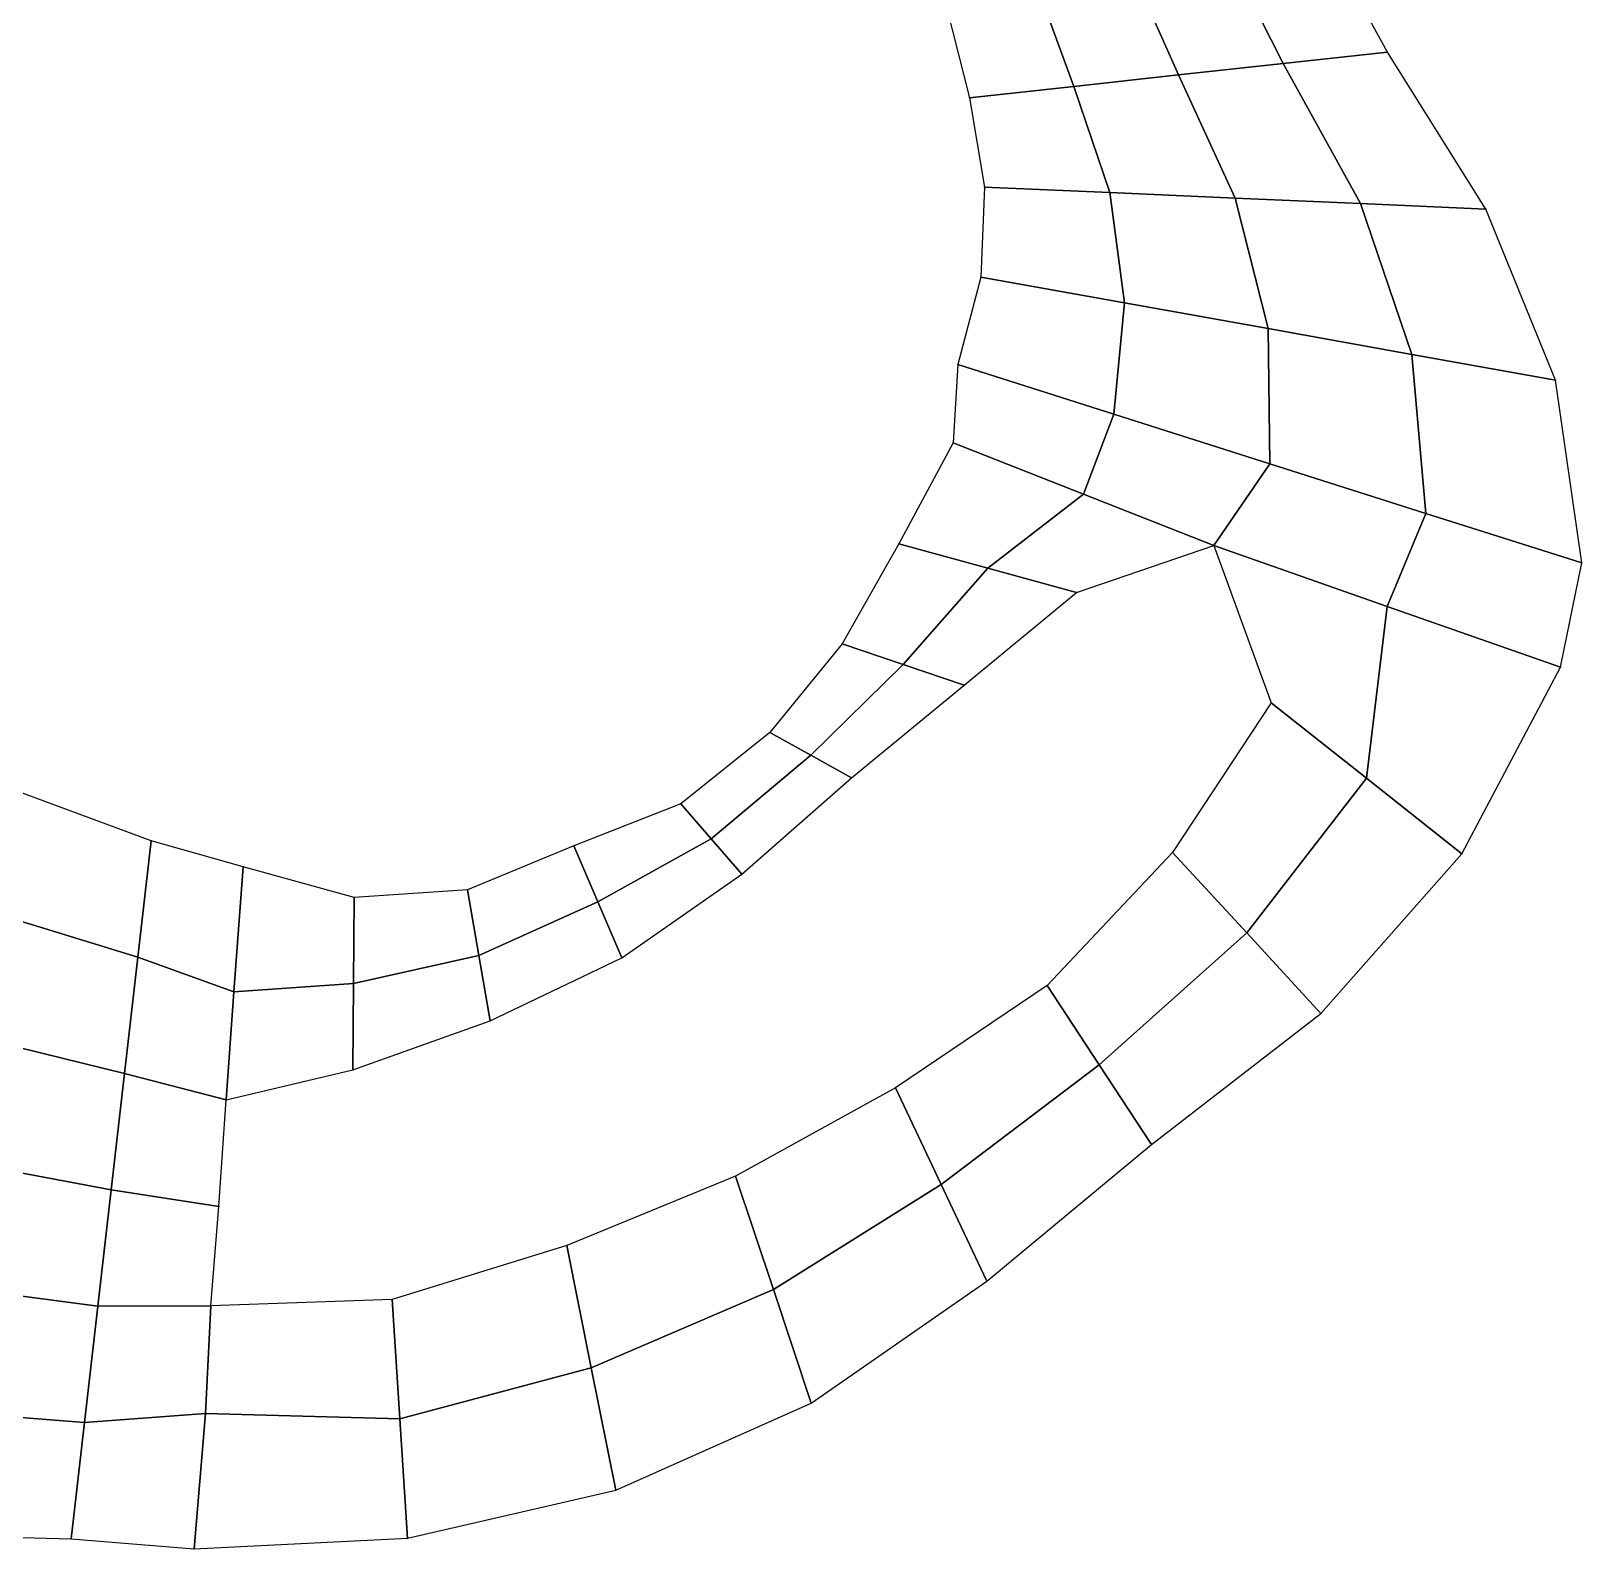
# Model space of a CAD drawing. Extents: x 380827 to 407438, y 6452886 to 6483357.
# Drawn here: x 393569 to 395221, y 6462199 to 6463816 of the extents above; entities that cross this region are included whole.
import ezdxf

# ---------------------------------------------------------------- set-up
doc = ezdxf.new("R2010")
doc.units = 0
for name, color, linetype in [('MESH_BOUND', 25, 'CONTINUOUS'), ('MESH_ELEMS', 18, 'CONTINUOUS'), ('MESH_NODES', 18, 'CONTINUOUS')]:
    doc.layers.add(name, color=color, linetype=linetype)

msp = doc.modelspace()

# ---------------------------------------------------------------- linework, layer by layer
at = {"layer": 'MESH_BOUND', "color": 25}
for points in [[(395014.138, 6463793.9, -1.393), (394919, 6463967, -1.355)], [(394545, 6463839, -1.139), (394568.717, 6463745.31, -1.288)], [(395118.816, 6463626.61, -1.486), (395014.138, 6463793.9, -1.393)], [(394568.717, 6463745.31, -1.288), (394584.816, 6463650.16, -1.288)], [(394584.816, 6463650.16, -1.288), (394580.997, 6463554.3, -1.202)], [(395193.156, 6463444.48, -1.534), (395118.816, 6463626.61, -1.486)], [(394580.997, 6463554.3, -1.202), (394556.5, 6463461, -1.119)], [(394556.5, 6463461, -1.119), (394551.4, 6463377.7, -1.094)], [(395221.3, 6463249.6, -1.474), (395193.156, 6463444.48, -1.534)], [(394551.4, 6463377.7, -1.094), (394493.44, 6463270.08, -1.171)], [(394493.44, 6463270.08, -1.171), (394433.02, 6463163.51, -1.35)], [(394682.916, 6463218.17, -1.253), (394828.9, 6463268.2, -1.402)], [(394828.9, 6463268.2, -1.402), (394890.321, 6463100.62, -1.398)], [(395198.351, 6463138.5, -1.394), (395221.3, 6463249.6, -1.474)], [(394563.095, 6463119.51, -1.373), (394682.916, 6463218.17, -1.253)], [(394433.02, 6463163.51, -1.35), (394356.176, 6463068.9, -1.502)], [(395093.217, 6462939.86, -1.354), (395198.351, 6463138.5, -1.394)], [(394443.031, 6463020.83, -1.52), (394563.095, 6463119.51, -1.373)], [(394890.321, 6463100.62, -1.398), (394785.181, 6462941.15, -1.28)], [(394356.176, 6463068.9, -1.502), (394261.146, 6462993.07, -1.454)], [(394326.135, 6462917.99, -1.467), (394443.031, 6463020.83, -1.52)], [(393696.977, 6462953.71, -0.897), (393546.189, 6463009.41, -0.835)], [(394261.146, 6462993.07, -1.454), (394147.177, 6462948.1, -1.243)], [(393795, 6462926, -0.946), (393696.977, 6462953.71, -0.897)], [(394147.177, 6462948.1, -1.243), (394033.87, 6462901.39, -1.062)], [(394785.181, 6462941.15, -1.28), (394651.359, 6462799.56, -1.094)], [(394943.163, 6462769.59, -1.268), (395093.217, 6462939.86, -1.354)], [(393913.105, 6462893.34, -0.986), (393795, 6462926, -0.946)], [(394198.452, 6462828.95, -1.246), (394326.135, 6462917.99, -1.467)], [(394033.87, 6462901.39, -1.062), (393913.105, 6462893.34, -0.986)], [(394058.234, 6462761.63, -1.072), (394198.452, 6462828.95, -1.246)], [(394651.359, 6462799.56, -1.094), (394490.048, 6462690.43, -0.937)], [(394762.577, 6462630.12, -1.092), (394943.163, 6462769.59, -1.268)], [(393911.751, 6462709.61, -1.018), (394058.234, 6462761.63, -1.072)], [(393776.7, 6462677.4, -0.977), (393911.751, 6462709.61, -1.018)], [(394490.048, 6462690.43, -0.937), (394319.528, 6462596.39, -0.885)], [(393768.911, 6462563.97, -0.931), (393776.7, 6462677.4, -0.977)], [(394587.162, 6462484.28, -0.935), (394762.577, 6462630.12, -1.092)], [(394319.528, 6462596.39, -0.885), (394139.706, 6462522.44, -0.903)], [(393760.3, 6462458.1, -0.936), (393768.911, 6462563.97, -0.931)], [(394139.706, 6462522.44, -0.903), (393953.708, 6462464.83, -0.933)], [(394400.205, 6462354.49, -0.883), (394587.162, 6462484.28, -0.935)], [(393953.708, 6462464.83, -0.933), (393760.3, 6462458.1, -0.936)], [(394191.991, 6462261.59, -0.892), (394400.205, 6462354.49, -0.883)], [(393970.085, 6462210.38, -0.89), (394191.991, 6462261.59, -0.892)], [(393440.49, 6462214.59, -0.758), (393611.78, 6462209.68, -0.818)], [(393611.78, 6462209.68, -0.818), (393742.609, 6462198.98, -0.863)], [(393742.609, 6462198.98, -0.863), (393970.085, 6462210.38, -0.89)]]:
    msp.add_polyline3d(points, dxfattribs=at)
at = {"layer": 'MESH_ELEMS', "color": 178}
for points in [[(394902.782, 6463781.75, -1.57), (395014.138, 6463793.9, -1.393), (394919, 6463967, -1.355), (394825.5, 6463935, -1.527)], [(394791.427, 6463769.6, -1.72), (394902.782, 6463781.75, -1.57), (394825.5, 6463935, -1.527), (394732, 6463903, -1.644)], [(394680.072, 6463757.46, -1.491), (394791.427, 6463769.6, -1.72), (394732, 6463903, -1.644), (394638.5, 6463871, -1.364)], [(394568.717, 6463745.31, -1.288), (394680.072, 6463757.46, -1.491), (394638.5, 6463871, -1.364), (394545, 6463839, -1.139)], [(394985.316, 6463632.5, -1.649), (395118.816, 6463626.61, -1.486), (395014.138, 6463793.9, -1.393), (394902.782, 6463781.75, -1.57)], [(394851.816, 6463638.39, -1.762), (394985.316, 6463632.5, -1.649), (394902.782, 6463781.75, -1.57), (394791.427, 6463769.6, -1.72)], [(394584.816, 6463650.16, -1.288), (394718.316, 6463644.28, -1.5), (394680.072, 6463757.46, -1.491), (394568.717, 6463745.31, -1.288)], [(394718.316, 6463644.28, -1.5), (394851.816, 6463638.39, -1.762), (394791.427, 6463769.6, -1.72), (394680.072, 6463757.46, -1.491)], [(394580.997, 6463554.3, -1.202), (394734.037, 6463526.84, -1.418), (394718.316, 6463644.28, -1.5), (394584.816, 6463650.16, -1.288)], [(394734.037, 6463526.84, -1.418), (394887.076, 6463499.39, -1.717), (394851.816, 6463638.39, -1.762), (394718.316, 6463644.28, -1.5)], [(394887.076, 6463499.39, -1.717), (395040.116, 6463471.93, -1.667), (394985.316, 6463632.5, -1.649), (394851.816, 6463638.39, -1.762)], [(395040.116, 6463471.93, -1.667), (395193.156, 6463444.48, -1.534), (395118.816, 6463626.61, -1.486), (394985.316, 6463632.5, -1.649)], [(394556.5, 6463461, -1.119), (394722.7, 6463408.15, -1.298), (394734.037, 6463526.84, -1.418), (394580.997, 6463554.3, -1.202)], [(394722.7, 6463408.15, -1.298), (394888.9, 6463355.3, -1.567), (394887.076, 6463499.39, -1.717), (394734.037, 6463526.84, -1.418)], [(394888.9, 6463355.3, -1.567), (395055.1, 6463302.45, -1.564), (395040.116, 6463471.93, -1.667), (394887.076, 6463499.39, -1.717)], [(394551.4, 6463377.7, -1.094), (394690.15, 6463322.95, -1.203), (394722.7, 6463408.15, -1.298), (394556.5, 6463461, -1.119)], [(395055.1, 6463302.45, -1.564), (395221.3, 6463249.6, -1.474), (395193.156, 6463444.48, -1.534), (395040.116, 6463471.93, -1.667)], [(394690.15, 6463322.95, -1.203), (394828.9, 6463268.2, -1.402), (394888.9, 6463355.3, -1.567), (394722.7, 6463408.15, -1.298)], [(394493.44, 6463270.08, -1.171), (394588.178, 6463244.13, -1.212), (394690.15, 6463322.95, -1.203), (394551.4, 6463377.7, -1.094)], [(394828.9, 6463268.2, -1.402), (395013.626, 6463203.35, -1.443), (395055.1, 6463302.45, -1.564), (394888.9, 6463355.3, -1.567)], [(394588.178, 6463244.13, -1.212), (394682.916, 6463218.17, -1.253), (394828.9, 6463268.2, -1.402), (394690.15, 6463322.95, -1.203)], [(395013.626, 6463203.35, -1.443), (395198.351, 6463138.5, -1.394), (395221.3, 6463249.6, -1.474), (395055.1, 6463302.45, -1.564)], [(394433.02, 6463163.51, -1.35), (394498.057, 6463141.51, -1.361), (394588.178, 6463244.13, -1.212), (394493.44, 6463270.08, -1.171)], [(394890.321, 6463100.62, -1.398), (394991.769, 6463020.24, -1.376), (395013.626, 6463203.35, -1.443), (394828.9, 6463268.2, -1.402)], [(394498.057, 6463141.51, -1.361), (394563.095, 6463119.51, -1.373), (394682.916, 6463218.17, -1.253), (394588.178, 6463244.13, -1.212)], [(394991.769, 6463020.24, -1.376), (395093.217, 6462939.86, -1.354), (395198.351, 6463138.5, -1.394), (395013.626, 6463203.35, -1.443)], [(394356.176, 6463068.9, -1.502), (394399.604, 6463044.86, -1.511), (394498.057, 6463141.51, -1.361), (394433.02, 6463163.51, -1.35)], [(394399.604, 6463044.86, -1.511), (394443.031, 6463020.83, -1.52), (394563.095, 6463119.51, -1.373), (394498.057, 6463141.51, -1.361)], [(394785.181, 6462941.15, -1.28), (394864.172, 6462855.37, -1.274), (394991.769, 6463020.24, -1.376), (394890.321, 6463100.62, -1.398)], [(394261.146, 6462993.07, -1.454), (394293.641, 6462955.53, -1.461), (394399.604, 6463044.86, -1.511), (394356.176, 6463068.9, -1.502)], [(394293.641, 6462955.53, -1.461), (394326.135, 6462917.99, -1.467), (394443.031, 6463020.83, -1.52), (394399.604, 6463044.86, -1.511)], [(394864.172, 6462855.37, -1.274), (394943.163, 6462769.59, -1.268), (395093.217, 6462939.86, -1.354), (394991.769, 6463020.24, -1.376)], [(393546.189, 6463009.41, -0.835), (393528.573, 6462876.94, -0.842), (393682.778, 6462829.71, -0.92), (393696.977, 6462953.71, -0.897)], [(394147.177, 6462948.1, -1.243), (394172.814, 6462888.52, -1.244), (394293.641, 6462955.53, -1.461), (394261.146, 6462993.07, -1.454)], [(393696.977, 6462953.71, -0.897), (393682.778, 6462829.71, -0.92), (393784.9, 6462792.5, -0.972), (393795, 6462926, -0.946)], [(394033.87, 6462901.39, -1.062), (394046.052, 6462831.51, -1.067), (394172.814, 6462888.52, -1.244), (394147.177, 6462948.1, -1.243)], [(394172.814, 6462888.52, -1.244), (394198.452, 6462828.95, -1.246), (394326.135, 6462917.99, -1.467), (394293.641, 6462955.53, -1.461)], [(394651.359, 6462799.56, -1.094), (394706.968, 6462714.84, -1.093), (394864.172, 6462855.37, -1.274), (394785.181, 6462941.15, -1.28)], [(393795, 6462926, -0.946), (393784.9, 6462792.5, -0.972), (393912.428, 6462801.47, -1.002), (393913.105, 6462893.34, -0.986)], [(393913.105, 6462893.34, -0.986), (393912.428, 6462801.47, -1.002), (394046.052, 6462831.51, -1.067), (394033.87, 6462901.39, -1.062)], [(394046.052, 6462831.51, -1.067), (394058.234, 6462761.63, -1.072), (394198.452, 6462828.95, -1.246), (394172.814, 6462888.52, -1.244)], [(393528.573, 6462876.94, -0.842), (393510.956, 6462744.47, -0.829), (393668.578, 6462705.7, -0.924), (393682.778, 6462829.71, -0.92)], [(394706.968, 6462714.84, -1.093), (394762.577, 6462630.12, -1.092), (394943.163, 6462769.59, -1.268), (394864.172, 6462855.37, -1.274)], [(393682.778, 6462829.71, -0.92), (393668.578, 6462705.7, -0.924), (393776.7, 6462677.4, -0.977), (393784.9, 6462792.5, -0.972)], [(393912.428, 6462801.47, -1.002), (393911.751, 6462709.61, -1.018), (394058.234, 6462761.63, -1.072), (394046.052, 6462831.51, -1.067)], [(393784.9, 6462792.5, -0.972), (393776.7, 6462677.4, -0.977), (393911.751, 6462709.61, -1.018), (393912.428, 6462801.47, -1.002)], [(394490.048, 6462690.43, -0.937), (394538.605, 6462587.36, -0.936), (394706.968, 6462714.84, -1.093), (394651.359, 6462799.56, -1.094)], [(393510.956, 6462744.47, -0.829), (393493.339, 6462612, -0.817), (393654.378, 6462581.7, -0.903), (393668.578, 6462705.7, -0.924)], [(394538.605, 6462587.36, -0.936), (394587.162, 6462484.28, -0.935), (394762.577, 6462630.12, -1.092), (394706.968, 6462714.84, -1.093)], [(393668.578, 6462705.7, -0.924), (393654.378, 6462581.7, -0.903), (393768.911, 6462563.97, -0.931), (393776.7, 6462677.4, -0.977)], [(394319.528, 6462596.39, -0.885), (394359.866, 6462475.44, -0.884), (394538.605, 6462587.36, -0.936), (394490.048, 6462690.43, -0.937)], [(393493.339, 6462612, -0.817), (393475.723, 6462479.53, -0.831), (393640.179, 6462457.69, -0.905), (393654.378, 6462581.7, -0.903)], [(393654.378, 6462581.7, -0.903), (393640.179, 6462457.69, -0.905), (393760.3, 6462458.1, -0.936), (393768.911, 6462563.97, -0.931)], [(394139.706, 6462522.44, -0.903), (394165.849, 6462392.01, -0.897), (394359.866, 6462475.44, -0.884), (394319.528, 6462596.39, -0.885)], [(394359.866, 6462475.44, -0.884), (394400.205, 6462354.49, -0.883), (394587.162, 6462484.28, -0.935), (394538.605, 6462587.36, -0.936)], [(393953.708, 6462464.83, -0.933), (393961.897, 6462337.61, -0.912), (394165.849, 6462392.01, -0.897), (394139.706, 6462522.44, -0.903)], [(393475.723, 6462479.53, -0.831), (393458.106, 6462347.06, -0.798), (393625.98, 6462333.68, -0.863), (393640.179, 6462457.69, -0.905)], [(394165.849, 6462392.01, -0.897), (394191.991, 6462261.59, -0.892), (394400.205, 6462354.49, -0.883), (394359.866, 6462475.44, -0.884)], [(393640.179, 6462457.69, -0.905), (393625.98, 6462333.68, -0.863), (393754.654, 6462343.19, -0.902), (393760.3, 6462458.1, -0.936)], [(393760.3, 6462458.1, -0.936), (393754.654, 6462343.19, -0.902), (393961.897, 6462337.61, -0.912), (393953.708, 6462464.83, -0.933)], [(393961.897, 6462337.61, -0.912), (393970.085, 6462210.38, -0.89), (394191.991, 6462261.59, -0.892), (394165.849, 6462392.01, -0.897)], [(393458.106, 6462347.06, -0.798), (393440.49, 6462214.59, -0.758), (393611.78, 6462209.68, -0.818), (393625.98, 6462333.68, -0.863)], [(393625.98, 6462333.68, -0.863), (393611.78, 6462209.68, -0.818), (393742.609, 6462198.98, -0.863), (393754.654, 6462343.19, -0.902)], [(393754.654, 6462343.19, -0.902), (393742.609, 6462198.98, -0.863), (393970.085, 6462210.38, -0.89), (393961.897, 6462337.61, -0.912)]]:
    msp.add_3dface(points, dxfattribs=at)
at = {"layer": 'MESH_NODES', "color": 18}
for p in [(395014.138, 6463793.9, -1.393), (394902.782, 6463781.75, -1.57), (394680.072, 6463757.46, -1.491), (394791.427, 6463769.6, -1.72), (394568.717, 6463745.31, -1.288), (394584.816, 6463650.16, -1.288), (394718.316, 6463644.28, -1.5), (394851.816, 6463638.39, -1.762), (394985.316, 6463632.5, -1.649), (395118.816, 6463626.61, -1.486), (394580.997, 6463554.3, -1.202), (394734.037, 6463526.84, -1.418), (394887.076, 6463499.39, -1.717), (394556.5, 6463461, -1.119), (395040.116, 6463471.93, -1.667), (395193.156, 6463444.48, -1.534), (394722.7, 6463408.15, -1.298), (394551.4, 6463377.7, -1.094), (394888.9, 6463355.3, -1.567), (394690.15, 6463322.95, -1.203), (395055.1, 6463302.45, -1.564), (394493.44, 6463270.08, -1.171), (394828.9, 6463268.2, -1.402), (394588.178, 6463244.13, -1.212), (395221.3, 6463249.6, -1.474), (394682.916, 6463218.17, -1.253), (395013.626, 6463203.35, -1.443), (394433.02, 6463163.51, -1.35), (394498.057, 6463141.51, -1.361), (395198.351, 6463138.5, -1.394), (394563.095, 6463119.51, -1.373), (394890.321, 6463100.62, -1.398), (394356.176, 6463068.9, -1.502), (394399.604, 6463044.86, -1.511), (394443.031, 6463020.83, -1.52), (394991.769, 6463020.24, -1.376), (394261.146, 6462993.07, -1.454), (393696.977, 6462953.71, -0.897), (394147.177, 6462948.1, -1.243), (394293.641, 6462955.53, -1.461), (394785.181, 6462941.15, -1.28), (395093.217, 6462939.86, -1.354), (393795, 6462926, -0.946), (394326.135, 6462917.99, -1.467), (394033.87, 6462901.39, -1.062), (393913.105, 6462893.34, -0.986), (394172.814, 6462888.52, -1.244), (394864.172, 6462855.37, -1.274), (393682.778, 6462829.71, -0.92), (394046.052, 6462831.51, -1.067), (394198.452, 6462828.95, -1.246), (393912.428, 6462801.47, -1.002), (394651.359, 6462799.56, -1.094), (393784.9, 6462792.5, -0.972), (394943.163, 6462769.59, -1.268), (394058.234, 6462761.63, -1.072), (394706.968, 6462714.84, -1.093), (393668.578, 6462705.7, -0.924), (393911.751, 6462709.61, -1.018), (394490.048, 6462690.43, -0.937), (393776.7, 6462677.4, -0.977), (394762.577, 6462630.12, -1.092), (393654.378, 6462581.7, -0.903), (394319.528, 6462596.39, -0.885), (394538.605, 6462587.36, -0.936), (393768.911, 6462563.97, -0.931), (394139.706, 6462522.44, -0.903), (394587.162, 6462484.28, -0.935), (394359.866, 6462475.44, -0.884), (393640.179, 6462457.69, -0.905), (393760.3, 6462458.1, -0.936), (393953.708, 6462464.83, -0.933), (394165.849, 6462392.01, -0.897), (394400.205, 6462354.49, -0.883), (393625.98, 6462333.68, -0.863), (393754.654, 6462343.19, -0.902), (393961.897, 6462337.61, -0.912), (394191.991, 6462261.59, -0.892), (393611.78, 6462209.68, -0.818), (393970.085, 6462210.38, -0.89), (393742.609, 6462198.98, -0.863)]:
    msp.add_point(p, dxfattribs=at)

doc.saveas('drawing.dxf')
